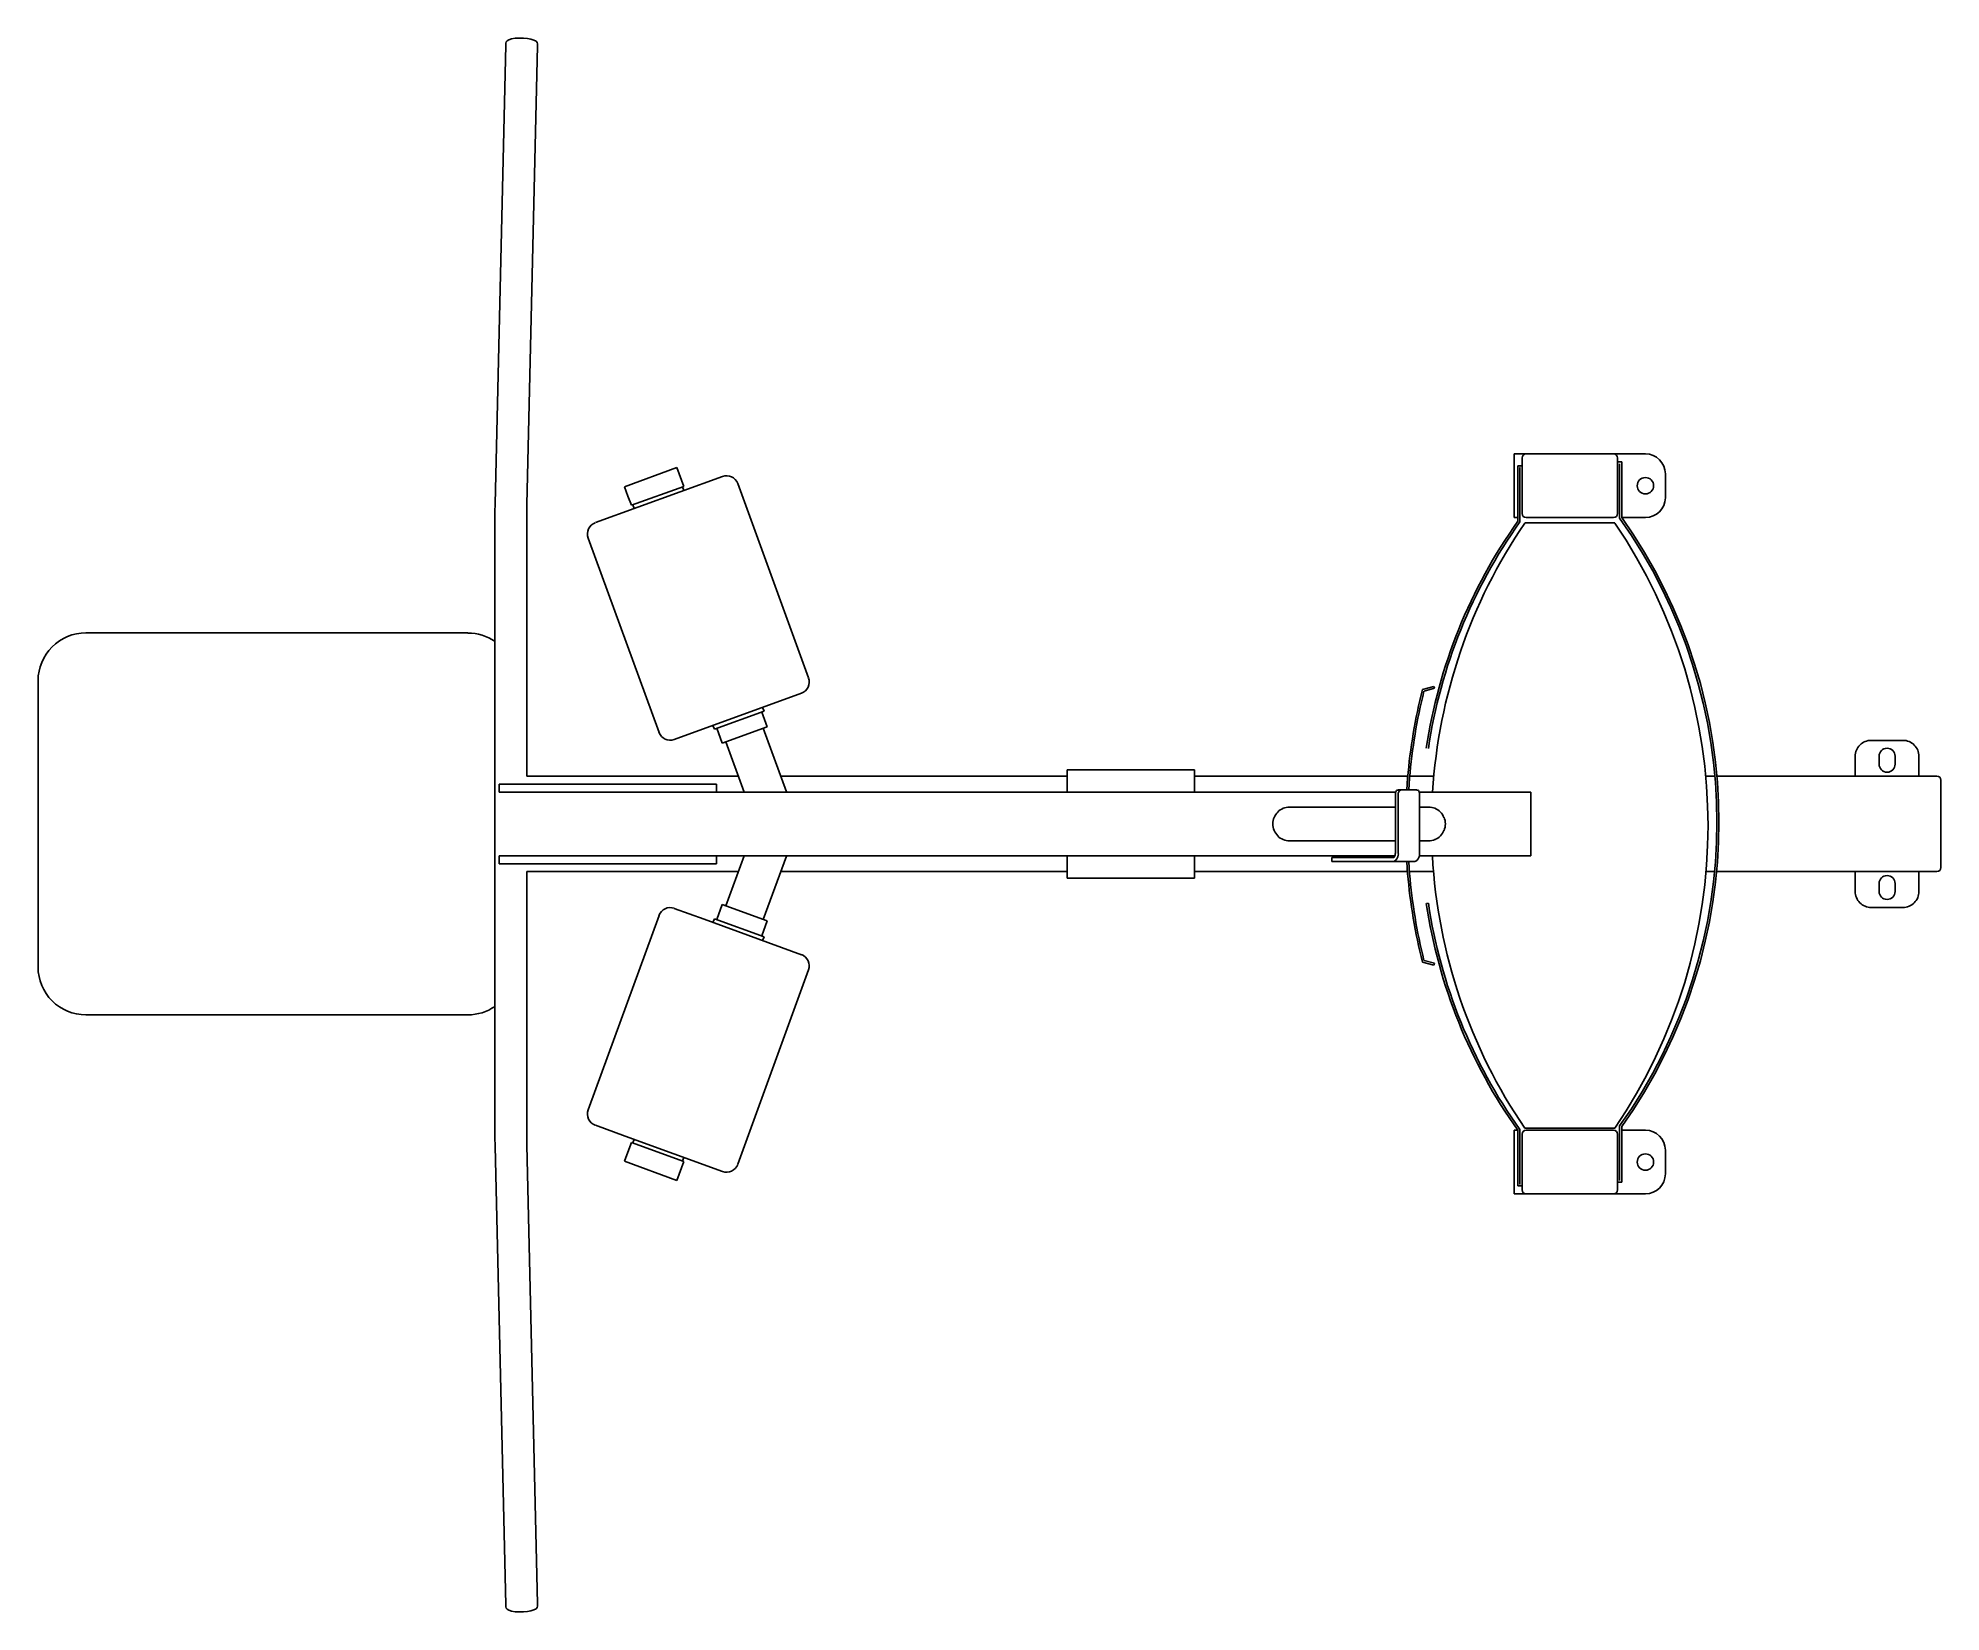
# Model space of a CAD drawing. Header units: millimetres. Extents: x 1385.28 to 1386.48, y 2696.06 to 2697.05.
import ezdxf

# ---------------------------------------------------------------- set-up
doc = ezdxf.new("R2010")
doc.units = ezdxf.units.MM
doc.header["$LTSCALE"] = 10
doc.layers.add('Equipam_fitness', color=1, linetype='Continuous')

msp = doc.modelspace()

# ---------------------------------------------------------------- linework, layer by layer
at = {"layer": 'Equipam_fitness'}
for p, q in [((1385.5767, 2697.0446), (1385.57, 2696.7564)), ((1385.5767, 2697.0458), (1385.577, 2697.0466)), ((1385.5767, 2697.0446), (1385.5767, 2697.0458)), ((1385.577, 2697.0466), (1385.5776, 2697.0473)), ((1385.5776, 2697.0473), (1385.5786, 2697.0479)), ((1385.5786, 2697.0479), (1385.5804, 2697.0485)), ((1385.5804, 2697.0485), (1385.5827, 2697.0489)), ((1385.5827, 2697.0489), (1385.5852, 2697.049)), ((1385.5852, 2697.049), (1385.5869, 2697.049)), ((1385.5869, 2697.049), (1385.5878, 2697.049)), ((1385.5878, 2697.049), (1385.5903, 2697.0488)), ((1385.5903, 2697.0488), (1385.5925, 2697.0484)), ((1385.5925, 2697.0484), (1385.5944, 2697.0478)), ((1385.5944, 2697.0478), (1385.5959, 2697.047)), ((1385.5959, 2697.047), (1385.5965, 2697.0462)), ((1385.5965, 2697.0462), (1385.5967, 2697.0453)), ((1385.5967, 2697.0453), (1385.5967, 2697.0441)), ((1385.59, 2696.7559), (1385.5967, 2697.0441)), ((1386.2102, 2696.7877), (1386.2102, 2696.7477)), ((1386.2927, 2696.7877), (1386.2102, 2696.7877)), ((1386.2152, 2696.7502), (1386.2152, 2696.7852)), ((1386.2752, 2696.7852), (1386.2752, 2696.7502)), ((1386.2752, 2696.7827), (1386.2778, 2696.7827)), ((1386.2778, 2696.7827), (1386.2778, 2696.7477)), ((1385.633, 2696.7445), (1385.7129, 2696.7735)), ((1385.6842, 2696.7791), (1385.6514, 2696.7671)), ((1385.6885, 2696.7673), (1385.6842, 2696.7791)), ((1386.2126, 2696.7453), (1386.2126, 2696.7803)), ((1386.2126, 2696.7803), (1386.2152, 2696.7803)), ((1386.2138, 2696.7449), (1386.2138, 2696.7791)), ((1386.2138, 2696.7791), (1386.2139, 2696.7791)), ((1386.2764, 2696.7814), (1386.2765, 2696.7814)), ((1386.2765, 2696.7814), (1386.2765, 2696.7473)), ((1386.3052, 2696.7602), (1386.3052, 2696.7752)), ((1385.6514, 2696.7671), (1385.6535, 2696.7611)), ((1385.6535, 2696.7611), (1385.6556, 2696.7554)), ((1385.6556, 2696.7554), (1385.6885, 2696.7673)), ((1385.6885, 2696.7647), (1385.6877, 2696.767)), ((1385.7225, 2696.769), (1385.7669, 2696.6469)), ((1385.57, 2696.7547), (1385.5699, 2696.7529)), ((1385.5699, 2696.7529), (1385.5699, 2696.5802)), ((1385.57, 2696.7564), (1385.57, 2696.7547)), ((1385.5899, 2696.7529), (1385.59, 2696.7543)), ((1385.5899, 2696.5852), (1385.5899, 2696.7529)), ((1385.59, 2696.7543), (1385.59, 2696.7559)), ((1385.6565, 2696.7557), (1385.6573, 2696.7533)), ((1386.2102, 2696.7477), (1386.2126, 2696.7477)), ((1386.2727, 2696.7477), (1386.2177, 2696.7477)), ((1386.2778, 2696.7477), (1386.2927, 2696.7477)), ((1385.673, 2696.6127), (1385.6285, 2696.7348)), ((1386.2169, 2696.7443), (1386.2734, 2696.7443)), ((1385.3129, 2696.6752), (1385.5529, 2696.6752)), ((1385.2829, 2696.4652), (1385.2829, 2696.6452)), ((1386.1526, 2696.6396), (1386.1598, 2696.6416)), ((1386.1536, 2696.6386), (1386.1601, 2696.6404)), ((1386.1601, 2696.6404), (1386.1598, 2696.6416)), ((1385.7625, 2696.6373), (1385.6826, 2696.6082)), ((1385.739, 2696.6261), (1385.7078, 2696.6147)), ((1385.739, 2696.6261), (1385.7381, 2696.6284)), ((1385.7069, 2696.6171), (1385.7078, 2696.6147)), ((1385.7093, 2696.6153), (1385.7127, 2696.6059)), ((1385.7127, 2696.6059), (1385.7409, 2696.6161)), ((1385.7409, 2696.6161), (1385.7375, 2696.6255)), ((1385.7531, 2696.5753), (1385.7385, 2696.6153)), ((1385.715, 2696.6067), (1385.7265, 2696.5752)), ((1386.4545, 2696.6077), (1386.4345, 2696.6077)), ((1386.4245, 2696.5977), (1386.4245, 2696.5852)), ((1386.4395, 2696.5977), (1386.4395, 2696.5927)), ((1386.4495, 2696.5927), (1386.4495, 2696.5977)), ((1386.4645, 2696.5852), (1386.4645, 2696.5977)), ((1385.5699, 2696.5802), (1385.5699, 2696.5302)), ((1385.5725, 2696.5802), (1385.5776, 2696.5802)), ((1385.5725, 2696.5752), (1385.5725, 2696.5802)), ((1385.5776, 2696.5802), (1385.5826, 2696.5802)), ((1385.5826, 2696.5802), (1385.6478, 2696.5802)), ((1385.5899, 2696.5852), (1385.7229, 2696.5852)), ((1385.6478, 2696.5802), (1385.6601, 2696.5802)), ((1385.6601, 2696.5802), (1385.709, 2696.5802)), ((1385.709, 2696.5752), (1385.709, 2696.5802)), ((1385.7495, 2696.5852), (1385.9295, 2696.5852)), ((1385.9295, 2696.5892), (1386.0095, 2696.5892)), ((1385.9295, 2696.5752), (1385.9295, 2696.5892)), ((1386.0095, 2696.5892), (1386.0095, 2696.5752)), ((1386.0095, 2696.5852), (1386.1434, 2696.5852)), ((1386.1433, 2696.584), (1386.1427, 2696.5765)), ((1386.1445, 2696.584), (1386.144, 2696.5765)), ((1386.1446, 2696.5852), (1386.1598, 2696.5852)), ((1386.3306, 2696.5852), (1386.3364, 2696.5852)), ((1386.3376, 2696.5852), (1386.4758, 2696.5852)), ((1386.4783, 2696.5827), (1386.4783, 2696.5277)), ((1385.5725, 2696.5752), (1385.5776, 2696.5752)), ((1385.5826, 2696.5752), (1385.5776, 2696.5752)), ((1385.5826, 2696.5752), (1385.6478, 2696.5752)), ((1385.6601, 2696.5752), (1385.6478, 2696.5752)), ((1385.6601, 2696.5752), (1385.6696, 2696.5752)), ((1385.6696, 2696.5752), (1385.709, 2696.5752)), ((1385.6696, 2696.5752), (1385.709, 2696.5752)), ((1385.709, 2696.5752), (1386.1358, 2696.5752)), ((1385.7526, 2696.5752), (1385.7531, 2696.5753)), ((1386.1356, 2696.574), (1386.1356, 2696.5365)), ((1386.1372, 2696.5765), (1386.1391, 2696.5765)), ((1386.1374, 2696.5365), (1386.1374, 2696.574)), ((1386.1391, 2696.5765), (1386.1491, 2696.5765)), ((1386.1506, 2696.5752), (1386.2206, 2696.5752)), ((1386.1508, 2696.5365), (1386.1508, 2696.574)), ((1386.2206, 2696.5752), (1386.2206, 2696.5352)), ((1386.0691, 2696.5658), (1386.1356, 2696.5658)), ((1386.1508, 2696.5658), (1386.1565, 2696.5658)), ((1386.1356, 2696.5445), (1386.0691, 2696.5445)), ((1386.1565, 2696.5445), (1386.1508, 2696.5445)), ((1385.5725, 2696.5352), (1385.5776, 2696.5352)), ((1385.5725, 2696.5302), (1385.5725, 2696.5352)), ((1385.5776, 2696.5352), (1385.5826, 2696.5352)), ((1385.5826, 2696.5352), (1385.6478, 2696.5352)), ((1385.6478, 2696.5352), (1385.6601, 2696.5352)), ((1385.6601, 2696.5352), (1385.6696, 2696.5352)), ((1385.6696, 2696.5352), (1385.709, 2696.5352)), ((1385.6696, 2696.5352), (1385.709, 2696.5352)), ((1385.709, 2696.5352), (1386.1353, 2696.5352)), ((1385.709, 2696.5302), (1385.709, 2696.5352)), ((1385.7265, 2696.5352), (1385.715, 2696.5036)), ((1385.7385, 2696.4951), (1385.7531, 2696.535)), ((1385.7531, 2696.535), (1385.7526, 2696.5352)), ((1385.9295, 2696.5211), (1385.9295, 2696.5352)), ((1386.0095, 2696.5352), (1386.0095, 2696.5211)), ((1386.0956, 2696.534), (1386.0956, 2696.5315)), ((1386.0956, 2696.534), (1386.0965, 2696.534)), ((1386.0959, 2696.5315), (1386.0956, 2696.5315)), ((1386.0961, 2696.5315), (1386.0959, 2696.5315)), ((1386.0965, 2696.5315), (1386.0961, 2696.5315)), ((1386.1337, 2696.534), (1386.0965, 2696.534)), ((1386.1062, 2696.5315), (1386.0965, 2696.5315)), ((1386.1062, 2696.5315), (1386.1197, 2696.5315)), ((1386.1197, 2696.5315), (1386.1337, 2696.5315)), ((1386.1337, 2696.5315), (1386.1471, 2696.5315)), ((1386.1427, 2696.5314), (1386.1433, 2696.524)), ((1386.144, 2696.5314), (1386.1445, 2696.524)), ((1386.1506, 2696.5352), (1386.2206, 2696.5352)), ((1385.5699, 2696.5302), (1385.5699, 2696.3562)), ((1385.5725, 2696.5302), (1385.5776, 2696.5302)), ((1385.5826, 2696.5302), (1385.5776, 2696.5302)), ((1385.5826, 2696.5302), (1385.6478, 2696.5302)), ((1385.5899, 2696.3562), (1385.5899, 2696.5252)), ((1385.6214, 2696.5252), (1385.5899, 2696.5252)), ((1385.6214, 2696.5252), (1385.7229, 2696.5252)), ((1385.6601, 2696.5302), (1385.6478, 2696.5302)), ((1385.6601, 2696.5302), (1385.709, 2696.5302)), ((1385.7495, 2696.5252), (1385.9295, 2696.5252)), ((1386.0095, 2696.5211), (1385.9295, 2696.5211)), ((1386.0095, 2696.5252), (1386.1432, 2696.5252)), ((1386.1444, 2696.5252), (1386.1596, 2696.5252)), ((1386.3308, 2696.5252), (1386.3362, 2696.5252)), ((1386.4758, 2696.5252), (1386.3374, 2696.5252)), ((1386.4245, 2696.5252), (1386.4245, 2696.5127)), ((1386.4645, 2696.5127), (1386.4645, 2696.5252)), ((1386.4395, 2696.5177), (1386.4395, 2696.5127)), ((1386.4495, 2696.5127), (1386.4495, 2696.5177)), ((1385.6285, 2696.3755), (1385.673, 2696.4976)), ((1385.6826, 2696.5021), (1385.7013, 2696.4953)), ((1385.7013, 2696.4953), (1385.7625, 2696.473)), ((1385.7078, 2696.4956), (1385.7069, 2696.4933)), ((1385.7078, 2696.4956), (1385.739, 2696.4843)), ((1385.7127, 2696.5045), (1385.7093, 2696.4951)), ((1385.7127, 2696.5045), (1385.7409, 2696.4942)), ((1386.1563, 2696.5053), (1386.1551, 2696.5052)), ((1386.4345, 2696.5027), (1386.4545, 2696.5027)), ((1385.7375, 2696.4848), (1385.7409, 2696.4942)), ((1385.7381, 2696.4819), (1385.739, 2696.4843)), ((1385.7669, 2696.4634), (1385.7225, 2696.3413)), ((1386.1598, 2696.4664), (1386.1526, 2696.4684)), ((1386.1601, 2696.4677), (1386.1536, 2696.4694)), ((1386.1598, 2696.4664), (1386.1601, 2696.4677)), ((1385.5529, 2696.4352), (1385.3129, 2696.4352)), ((1385.6517, 2696.359), (1385.633, 2696.3659)), ((1386.2138, 2696.3631), (1386.2138, 2696.3289)), ((1386.2169, 2696.3639), (1386.2734, 2696.3639)), ((1386.2765, 2696.3654), (1386.2765, 2696.3312)), ((1386.2778, 2696.365), (1386.2778, 2696.33)), ((1385.5699, 2696.3562), (1385.57, 2696.3545)), ((1385.57, 2696.3545), (1385.57, 2696.3527)), ((1385.57, 2696.3527), (1385.5767, 2696.0645)), ((1385.59, 2696.3546), (1385.5899, 2696.3562)), ((1385.5899, 2696.3562), (1385.5899, 2696.3562)), ((1385.59, 2696.3532), (1385.59, 2696.3546)), ((1385.5967, 2696.065), (1385.59, 2696.3532)), ((1385.7129, 2696.3368), (1385.6517, 2696.359)), ((1385.6556, 2696.355), (1385.6534, 2696.349)), ((1385.6885, 2696.343), (1385.6556, 2696.355)), ((1385.6573, 2696.357), (1385.6565, 2696.3547)), ((1386.2102, 2696.3627), (1386.2102, 2696.3227)), ((1386.2126, 2696.3627), (1386.2102, 2696.3627)), ((1386.2126, 2696.3627), (1386.2126, 2696.3277)), ((1386.2152, 2696.3252), (1386.2152, 2696.3602)), ((1386.2177, 2696.3627), (1386.2727, 2696.3627)), ((1386.2752, 2696.3602), (1386.2752, 2696.3252)), ((1386.2927, 2696.3627), (1386.2778, 2696.3627)), ((1385.6534, 2696.349), (1385.6514, 2696.3432)), ((1385.6514, 2696.3432), (1385.6842, 2696.3312)), ((1385.6842, 2696.3312), (1385.6885, 2696.343)), ((1385.6877, 2696.3433), (1385.6885, 2696.3457)), ((1386.3052, 2696.3352), (1386.3052, 2696.3502)), ((1386.2126, 2696.3277), (1386.2152, 2696.3277)), ((1386.2138, 2696.3289), (1386.2139, 2696.3289)), ((1386.2778, 2696.33), (1386.2752, 2696.33)), ((1386.2765, 2696.3312), (1386.2764, 2696.3312)), ((1386.2102, 2696.3227), (1386.2927, 2696.3227)), ((1385.5767, 2696.0644), (1385.5767, 2696.0632)), ((1385.5967, 2696.0637), (1385.5967, 2696.0649)), ((1385.5767, 2696.0632), (1385.577, 2696.0624)), ((1385.577, 2696.0624), (1385.5776, 2696.0617)), ((1385.5776, 2696.0617), (1385.5786, 2696.0611)), ((1385.5786, 2696.0611), (1385.5804, 2696.0605)), ((1385.5804, 2696.0605), (1385.5827, 2696.0601)), ((1385.5827, 2696.0601), (1385.5852, 2696.06)), ((1385.5852, 2696.06), (1385.587, 2696.06)), ((1385.587, 2696.06), (1385.5878, 2696.06)), ((1385.5878, 2696.06), (1385.5903, 2696.0602)), ((1385.5903, 2696.0602), (1385.5925, 2696.0606)), ((1385.5925, 2696.0606), (1385.5944, 2696.0612)), ((1385.5944, 2696.0612), (1385.5959, 2696.062)), ((1385.5959, 2696.062), (1385.5965, 2696.0628)), ((1385.5965, 2696.0628), (1385.5967, 2696.0637))]:
    msp.add_line(p, q, dxfattribs=at)
for centre, radius, start, end in [((1386.2177, 2696.7852), 0.0025, 90.0026, 179.9974), ((1386.2727, 2696.7852), 0.0025, 0.0026, 89.9974), ((1386.2927, 2696.7752), 0.0125, 0.0013, 89.9991), ((1385.7154, 2696.7665), 0.0075, 19.9994, 109.9934), ((1386.2927, 2696.7677), 0.00515, 0, 180), ((1386.2927, 2696.7677), 0.00515, 180, 0), ((1386.2927, 2696.7602), 0.0125, 270.0009, 359.9987), ((1385.5707, 2696.7564), 0.000703, 178.9312, 198.2735), ((1386.2177, 2696.7502), 0.0025, 180.0026, 269.9974), ((1386.2727, 2696.7502), 0.0025, 270.0026, 359.9974), ((1386.0089, 2696.5563), 0.3287, 324.4921, 35.5079), ((1386.0089, 2696.5563), 0.33, 324.5622, 35.4378), ((1385.6355, 2696.7374), 0.0075, 109.9864, 200.016), ((1386.4814, 2696.554), 0.33, 144.562, 171.489), ((1386.4814, 2696.554), 0.3287, 144.492, 171.4889), ((1386.4963, 2696.5541), 0.338, 145.7606, 176.4274), ((1385.994, 2696.5541), 0.338, 325.7606, 34.2394), ((1385.3129, 2696.6452), 0.03, 89.9975, 180.0006), ((1385.5529, 2696.6451), 0.03, 55.347, 89.9854), ((1385.7599, 2696.6443), 0.0075, 289.9864, 20.016), ((1386.4934, 2696.554), 0.3514, 165.8973, 175.1021), ((1386.4934, 2696.554), 0.3502, 166.0182, 175.0846), ((1385.68, 2696.6153), 0.0075, 199.9994, 289.9934), ((1386.4345, 2696.5977), 0.01, 89.9977, 180.0018), ((1386.4445, 2696.5977), 0.005, 90.0014, 179.9986), ((1386.4445, 2696.5977), 0.005, 0.0014, 89.9986), ((1386.4545, 2696.5977), 0.01, 359.9982, 90.0023), ((1386.4445, 2696.5927), 0.005, 180.0014, 269.9986), ((1386.4445, 2696.5927), 0.005, 270.0014, 359.9986), ((1386.4758, 2696.5827), 0.0025, 0.0069, 89.9848), ((1386.1392, 2696.574), 0.00359, 164.7221, 180.1646), ((1386.1384, 2696.5742), 0.0028, 146.8527, 165.11), ((1386.1376, 2696.5748), 0.00181, 122.8263, 147.2823), ((1386.1373, 2696.5752), 0.00121, 90.6859, 122.5297), ((1386.141, 2696.574), 0.00359, 164.7221, 180.1646), ((1386.1403, 2696.5742), 0.0028, 146.8527, 165.11), ((1386.1394, 2696.5748), 0.00181, 122.8263, 147.2823), ((1386.1391, 2696.5752), 0.00121, 90.6859, 122.5297), ((1386.1491, 2696.5752), 0.00121, 57.4703, 89.3141), ((1386.1488, 2696.5748), 0.00181, 32.7177, 57.1737), ((1386.1479, 2696.5742), 0.0028, 14.89, 33.1473), ((1386.1472, 2696.574), 0.00359, 359.8354, 15.2779), ((1386.0694, 2696.5552), 0.0108, 157.8209, 180.0124), ((1386.0694, 2696.5552), 0.0108, 179.9876, 202.1791), ((1386.0693, 2696.5552), 0.0106, 135.469, 157.8389), ((1386.0692, 2696.5553), 0.0105, 112.843, 135.4697), ((1386.0691, 2696.5555), 0.0103, 90.0131, 112.8249), ((1386.1565, 2696.5555), 0.0103, 67.1751, 89.9869), ((1386.1564, 2696.5553), 0.0105, 44.5303, 67.157), ((1386.1563, 2696.5552), 0.0106, 22.1611, 44.531), ((1386.1562, 2696.5552), 0.0108, 359.9876, 22.1791), ((1386.1562, 2696.5552), 0.0108, 337.8209, 0.0124), ((1386.0693, 2696.5551), 0.0106, 202.1611, 224.531), ((1386.0692, 2696.555), 0.0105, 224.5303, 247.157), ((1386.0691, 2696.5549), 0.0103, 247.1751, 269.9869), ((1386.1565, 2696.5549), 0.0103, 270.0131, 292.8249), ((1386.1564, 2696.555), 0.0105, 292.843, 315.4697), ((1386.1563, 2696.5551), 0.0106, 315.469, 337.8389), ((1386.1337, 2696.5354), 0.00147, 270.412, 299.4812), ((1386.1337, 2696.5344), 0.00294, 270.412, 299.4812), ((1386.1335, 2696.5358), 0.00193, 299.7635, 324.0031), ((1386.1329, 2696.5363), 0.00267, 323.7628, 343.3012), ((1386.1332, 2696.5352), 0.00387, 299.7635, 324.0031), ((1386.1323, 2696.5365), 0.00324, 342.9929, 0.1454), ((1386.132, 2696.5361), 0.00534, 323.7628, 343.3012), ((1386.131, 2696.5364), 0.00649, 342.9929, 0.1454), ((1386.147, 2696.5344), 0.00294, 270.412, 299.4812), ((1386.1466, 2696.5352), 0.00387, 299.7635, 324.0031), ((1386.1454, 2696.5361), 0.00534, 323.7628, 343.3012), ((1386.1443, 2696.5364), 0.00649, 342.9929, 0.1454), ((1386.4963, 2696.5541), 0.338, 183.2124, 214.2394), ((1386.4934, 2696.554), 0.3514, 184.8979, 194.1027), ((1386.4934, 2696.554), 0.3502, 184.9154, 193.9818), ((1386.4445, 2696.5177), 0.005, 90.0014, 179.9986), ((1386.4445, 2696.5177), 0.005, 0.0014, 89.9986), ((1386.4758, 2696.5277), 0.0025, 270.0152, 359.9931), ((1386.4345, 2696.5127), 0.01, 179.9982, 270.0023), ((1386.4445, 2696.5127), 0.005, 180.0014, 269.9986), ((1386.4445, 2696.5127), 0.005, 270.0014, 359.9986), ((1386.4545, 2696.5127), 0.01, 269.9977, 0.0018), ((1385.68, 2696.4951), 0.0075, 70.0066, 160.0006), ((1386.4814, 2696.554), 0.33, 188.511, 215.438), ((1386.4814, 2696.554), 0.3287, 188.5111, 215.508), ((1385.7599, 2696.466), 0.0075, 339.984, 70.0136), ((1385.3129, 2696.4652), 0.03, 179.9994, 270.0025), ((1385.5529, 2696.4652), 0.03, 270.0146, 304.653), ((1385.6355, 2696.3729), 0.0075, 159.984, 250.0136), ((1386.2177, 2696.3602), 0.0025, 90.0026, 179.9974), ((1386.2727, 2696.3602), 0.0025, 0.0026, 89.9974), ((1386.2927, 2696.3502), 0.0125, 0.0013, 89.9991), ((1385.7154, 2696.3438), 0.0075, 250.0066, 340.0006), ((1386.2927, 2696.3427), 0.00515, 0, 180), ((1386.2927, 2696.3427), 0.00515, 180, 0), ((1386.2927, 2696.3352), 0.0125, 270.0009, 359.9987), ((1386.2177, 2696.3252), 0.0025, 180.0026, 269.9974), ((1386.2727, 2696.3252), 0.0025, 270.0026, 359.9974)]:
    msp.add_arc(centre, radius, start, end, dxfattribs=at)

doc.saveas('drawing.dxf')
